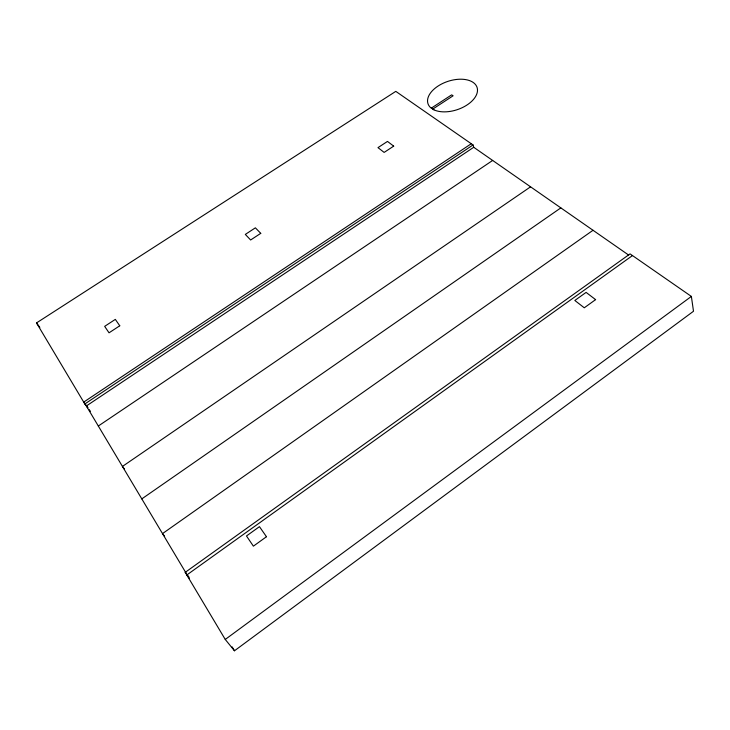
<?xml version="1.0" encoding="UTF-8"?>
<svg xmlns="http://www.w3.org/2000/svg" width="730" height="730" viewBox="0 0 730 730"><rect width="100%" height="100%" fill="white"/><g stroke="black" fill="none" stroke-linecap="round" stroke-linejoin="round"><path stroke-width="1.09" d="M234.476 650.786L693.5 311.254L691.374 296.426L630.054 253.885L185.228 572.347L225.251 639.453L234.476 650.786L232.149 646.889M225.251 639.453L691.374 296.426M632.481 255.564L186.807 574.985L189.444 578.297M593.025 230.279L162.516 533.603L164.606 536.258M141.803 498.891L560.832 207.886M530.564 186.825L122.439 466.434L124.501 469.107M98.322 426.019L492.65 160.445M471.27 143.728L83.713 402.102L87.865 407.532M473.031 144.951L395.797 91.369L36.5 322.925L84.826 403.964L473.031 144.951L473.733 147.278L628.703 255.099M473.733 147.278L86.359 405.971L186.232 573.36M431.284 108.159L451.66 94.854L453.111 95.794L432.698 109.135M185.228 572.347L186.287 573.661M186.816 574.327L188.906 576.955M84.826 403.964L87.719 407.751M89.069 409.53L90.429 411.3M36.5 322.925L39.849 327.378M266.468 536.733L253.383 546.159L246.484 535.966L259.46 526.659L266.468 536.733M595.607 299.629L584.274 307.795L574.839 300.468L586.099 292.392L595.607 299.629M119.766 325.781L109.035 332.816L104.664 326.356L115.322 319.384L119.766 325.781M260.756 233.344L250.636 239.987L245.316 234.412L255.372 227.833L260.756 233.344M393.698 146.137L384.135 152.415L377.976 147.633L387.484 141.419L393.698 146.137M433.958 109.847L430.253 107.31A25.869 14.91 -18.4 0 1 451.669 80.3A25.869 14.91 -18.4 0 1 475.522 96.634A25.869 14.91 -18.4 0 1 433.958 109.847"/></g></svg>
